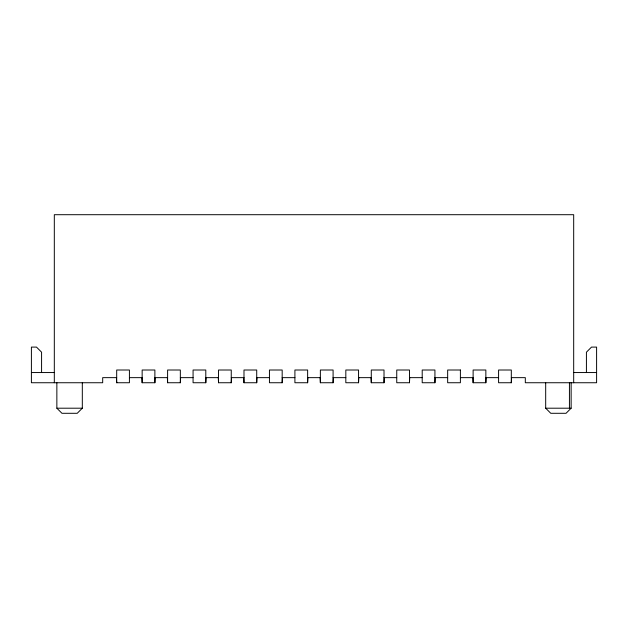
<?xml version="1.0" encoding="UTF-8"?>
<svg xmlns="http://www.w3.org/2000/svg" width="628" height="628" viewBox="0 0 628 628"><rect width="100%" height="100%" fill="white"/><g stroke="black" fill="none" stroke-linecap="round" stroke-linejoin="round"><path stroke-width="0.94" d="M141.897 377.648L142.148 382.742L154.881 382.742L155.132 377.648M167.354 377.648L167.605 382.742L180.338 382.742L180.589 377.648M205.796 382.742L205.796 370.01L193.071 370.01L193.071 382.742L205.796 382.742L206.055 377.648M218.269 377.648L218.528 382.742L231.253 382.742L231.512 377.648M243.735 377.648L243.986 382.742L256.719 382.742L256.97 377.648M282.176 382.742L282.176 370.01L269.443 370.01L269.443 382.742L282.176 382.742L282.427 377.648M307.634 382.742L307.634 370.01L294.909 370.01L294.909 382.742L307.634 382.742L307.893 377.648M320.107 377.648L320.366 382.742L333.091 382.742L333.35 377.648M358.557 382.742L358.557 370.01L345.824 370.01L345.824 382.742L358.557 382.742L358.808 377.648M371.03 377.648L371.281 382.742L384.014 382.742L384.265 377.648M409.472 382.742L409.472 370.01L396.747 370.01L396.747 382.742L409.472 382.742L409.731 377.648M434.929 382.742L434.929 370.01L422.204 370.01L422.204 382.742L434.929 382.742L435.188 377.648M472.868 377.648L473.12 382.742L485.852 382.742L486.103 377.648M511.31 382.742L511.31 370.01L498.585 370.01L498.585 382.742L511.31 382.742L511.569 377.648M82.315 382.742L82.315 408.2L77.228 413.295L61.952 413.295L56.858 408.2L56.858 382.742M571.142 382.742L571.142 408.2L566.048 413.295L550.772 413.295L545.685 408.2L545.685 382.742M31.4 372.553L54.314 372.553M573.686 372.553L596.6 372.553M116.69 377.648L102.686 377.648L102.686 382.742L31.4 382.742L31.4 347.096L36.495 347.096L41.581 352.19L41.581 372.553M129.415 377.648L142.148 377.648M154.881 377.648L167.605 377.648M180.338 377.648L193.071 377.648M205.796 377.648L218.528 377.648M231.253 377.648L243.986 377.648M256.719 377.648L269.443 377.648M282.176 377.648L294.909 377.648M307.634 377.648L320.366 377.648M333.091 377.648L345.824 377.648M358.557 377.648L371.281 377.648M384.014 377.648L396.747 377.648M409.472 377.648L422.204 377.648M434.929 377.648L447.662 377.648M460.395 377.648L473.12 377.648M485.852 377.648L498.585 377.648M511.31 377.648L525.314 377.648L525.314 382.742L596.6 382.742L596.6 347.096L591.505 347.096L586.419 352.19L586.419 372.553M116.69 382.742L129.415 382.742L129.415 370.01L116.69 370.01L116.69 382.742L116.431 377.648M56.858 408.2L82.315 408.2M545.685 408.2L571.142 408.2M573.686 382.742L573.686 214.705L54.314 214.705L54.314 382.742M569.431 382.742L569.431 408.2M485.852 382.742L485.852 370.01L473.12 370.01L473.12 382.742M384.014 382.742L384.014 370.01L371.281 370.01L371.281 382.742M333.091 382.742L333.091 370.01L320.366 370.01L320.366 382.742M256.719 382.742L256.719 370.01L243.986 370.01L243.986 382.742M231.253 382.742L231.253 370.01L218.528 370.01L218.528 382.742M180.338 382.742L180.338 370.01L167.605 370.01L167.605 382.742M154.881 382.742L154.881 370.01L142.148 370.01L142.148 382.742M460.395 370.01L447.662 370.01L447.662 382.742L460.395 382.742L460.395 370.01"/></g></svg>
